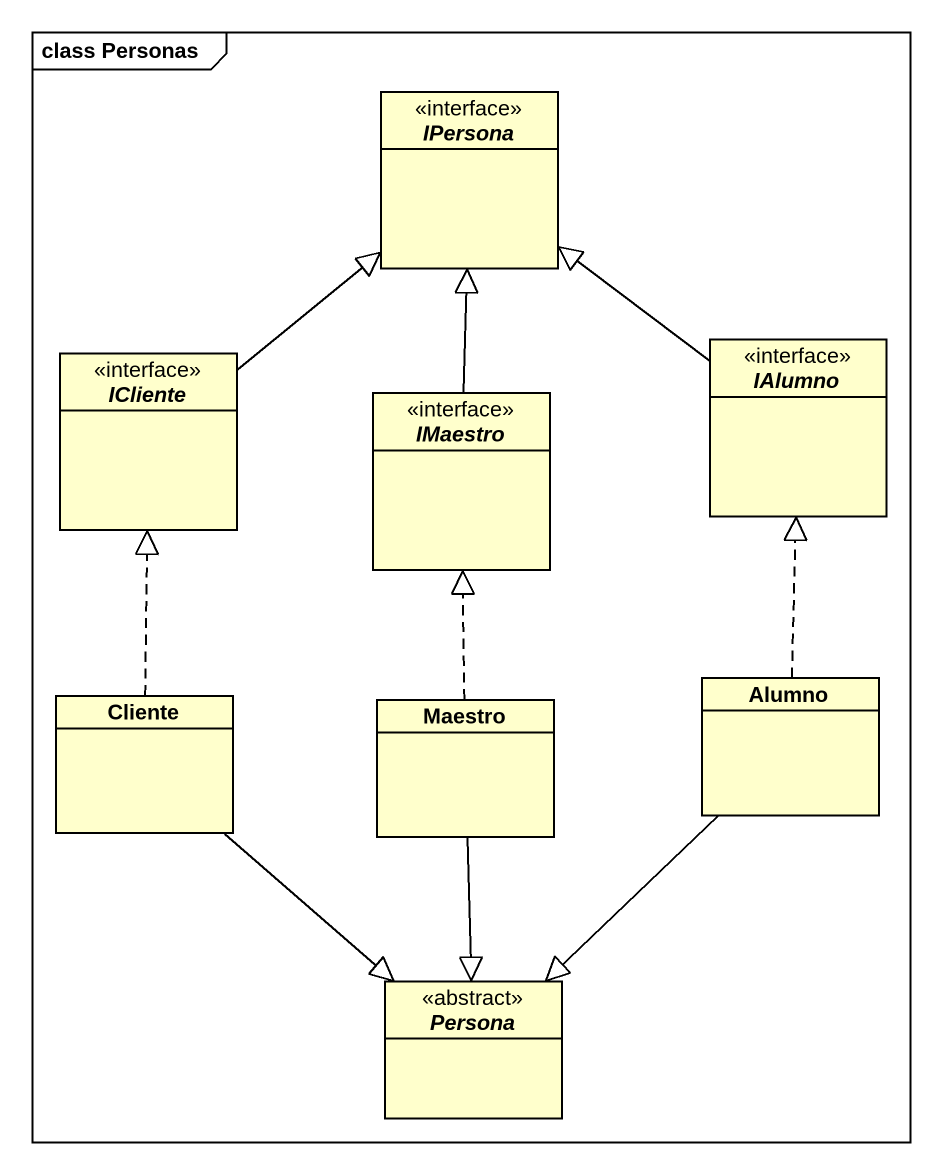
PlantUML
@startuml
mainframe class Personas
hide circle
hide empty members
interface IPersona
interface IAlumno
interface ICliente
interface IMaestro
class Cliente
class Alumno
class Maestro
abstract class Persona <<abstract>>
IAlumno -up-|> IPersona
ICliente -up-|> IPersona
IMaestro -up-|> IPersona
Cliente .up.|> ICliente
Cliente --|> Persona
Alumno .up.|> IAlumno
Alumno --|> Persona
Maestro .up.|> IMaestro
Maestro --|> Persona
@enduml
